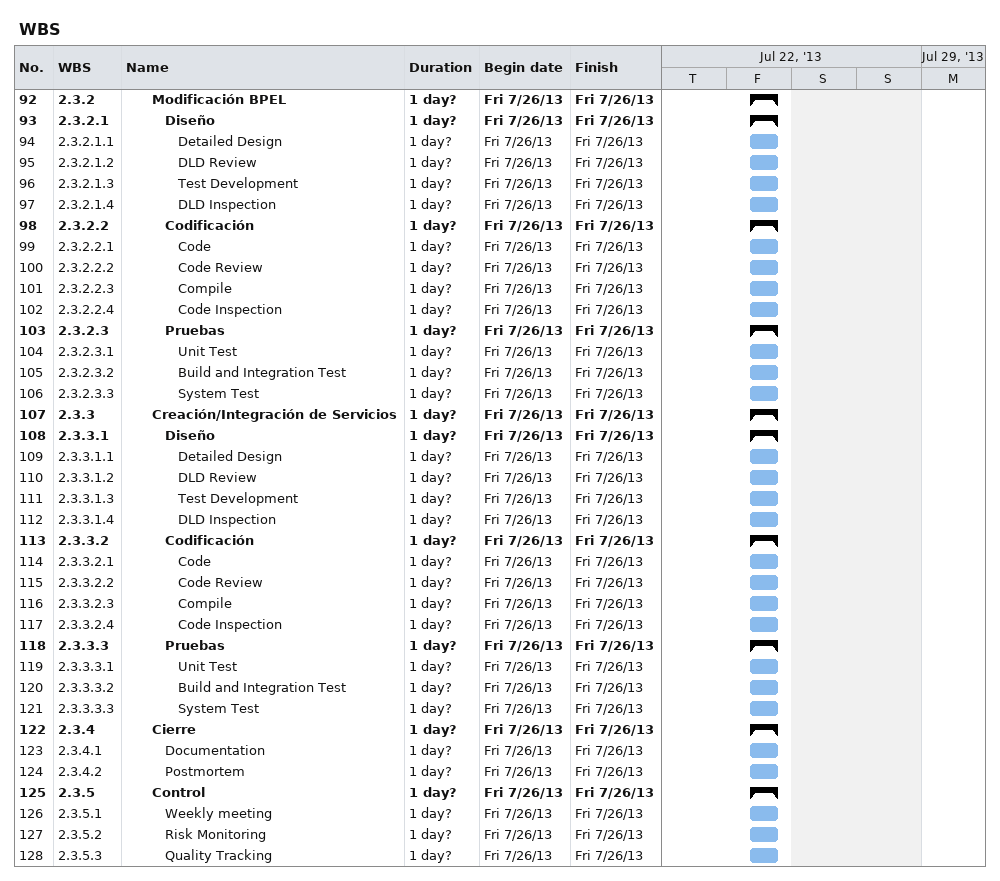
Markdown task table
WBS

| ID | WBS | Task | Duration | Start | Finish |
|---|---|---|---|---|---|
| 92 | 2.3.2 | **Modificación BPEL** | 1d? | 2013-07-26 | 2013-07-26 |
| 93 | 2.3.2.1 | **Diseño** | 1d? | 2013-07-26 | 2013-07-26 |
| 94 | 2.3.2.1.1 | Detailed Design | 1d? | 2013-07-26 | 2013-07-26 |
| 95 | 2.3.2.1.2 | DLD Review | 1d? | 2013-07-26 | 2013-07-26 |
| 96 | 2.3.2.1.3 | Test Development | 1d? | 2013-07-26 | 2013-07-26 |
| 97 | 2.3.2.1.4 | DLD Inspection | 1d? | 2013-07-26 | 2013-07-26 |
| 98 | 2.3.2.2 | **Codificación** | 1d? | 2013-07-26 | 2013-07-26 |
| 99 | 2.3.2.2.1 | Code | 1d? | 2013-07-26 | 2013-07-26 |
| 100 | 2.3.2.2.2 | Code Review | 1d? | 2013-07-26 | 2013-07-26 |
| 101 | 2.3.2.2.3 | Compile | 1d? | 2013-07-26 | 2013-07-26 |
| 102 | 2.3.2.2.4 | Code Inspection | 1d? | 2013-07-26 | 2013-07-26 |
| 103 | 2.3.2.3 | **Pruebas** | 1d? | 2013-07-26 | 2013-07-26 |
| 104 | 2.3.2.3.1 | Unit Test | 1d? | 2013-07-26 | 2013-07-26 |
| 105 | 2.3.2.3.2 | Build and Integration Test | 1d? | 2013-07-26 | 2013-07-26 |
| 106 | 2.3.2.3.3 | System Test | 1d? | 2013-07-26 | 2013-07-26 |
| 107 | 2.3.3 | **Creación/Integración de Servicios** | 1d? | 2013-07-26 | 2013-07-26 |
| 108 | 2.3.3.1 | **Diseño** | 1d? | 2013-07-26 | 2013-07-26 |
| 109 | 2.3.3.1.1 | Detailed Design | 1d? | 2013-07-26 | 2013-07-26 |
| 110 | 2.3.3.1.2 | DLD Review | 1d? | 2013-07-26 | 2013-07-26 |
| 111 | 2.3.3.1.3 | Test Development | 1d? | 2013-07-26 | 2013-07-26 |
| 112 | 2.3.3.1.4 | DLD Inspection | 1d? | 2013-07-26 | 2013-07-26 |
| 113 | 2.3.3.2 | **Codificación** | 1d? | 2013-07-26 | 2013-07-26 |
| 114 | 2.3.3.2.1 | Code | 1d? | 2013-07-26 | 2013-07-26 |
| 115 | 2.3.3.2.2 | Code Review | 1d? | 2013-07-26 | 2013-07-26 |
| 116 | 2.3.3.2.3 | Compile | 1d? | 2013-07-26 | 2013-07-26 |
| 117 | 2.3.3.2.4 | Code Inspection | 1d? | 2013-07-26 | 2013-07-26 |
| 118 | 2.3.3.3 | **Pruebas** | 1d? | 2013-07-26 | 2013-07-26 |
| 119 | 2.3.3.3.1 | Unit Test | 1d? | 2013-07-26 | 2013-07-26 |
| 120 | 2.3.3.3.2 | Build and Integration Test | 1d? | 2013-07-26 | 2013-07-26 |
| 121 | 2.3.3.3.3 | System Test | 1d? | 2013-07-26 | 2013-07-26 |
| 122 | 2.3.4 | **Cierre** | 1d? | 2013-07-26 | 2013-07-26 |
| 123 | 2.3.4.1 | Documentation | 1d? | 2013-07-26 | 2013-07-26 |
| 124 | 2.3.4.2 | Postmortem | 1d? | 2013-07-26 | 2013-07-26 |
| 125 | 2.3.5 | **Control** | 1d? | 2013-07-26 | 2013-07-26 |
| 126 | 2.3.5.1 | Weekly meeting | 1d? | 2013-07-26 | 2013-07-26 |
| 127 | 2.3.5.2 | Risk Monitoring | 1d? | 2013-07-26 | 2013-07-26 |
| 128 | 2.3.5.3 | Quality Tracking | 1d? | 2013-07-26 | 2013-07-26 |
